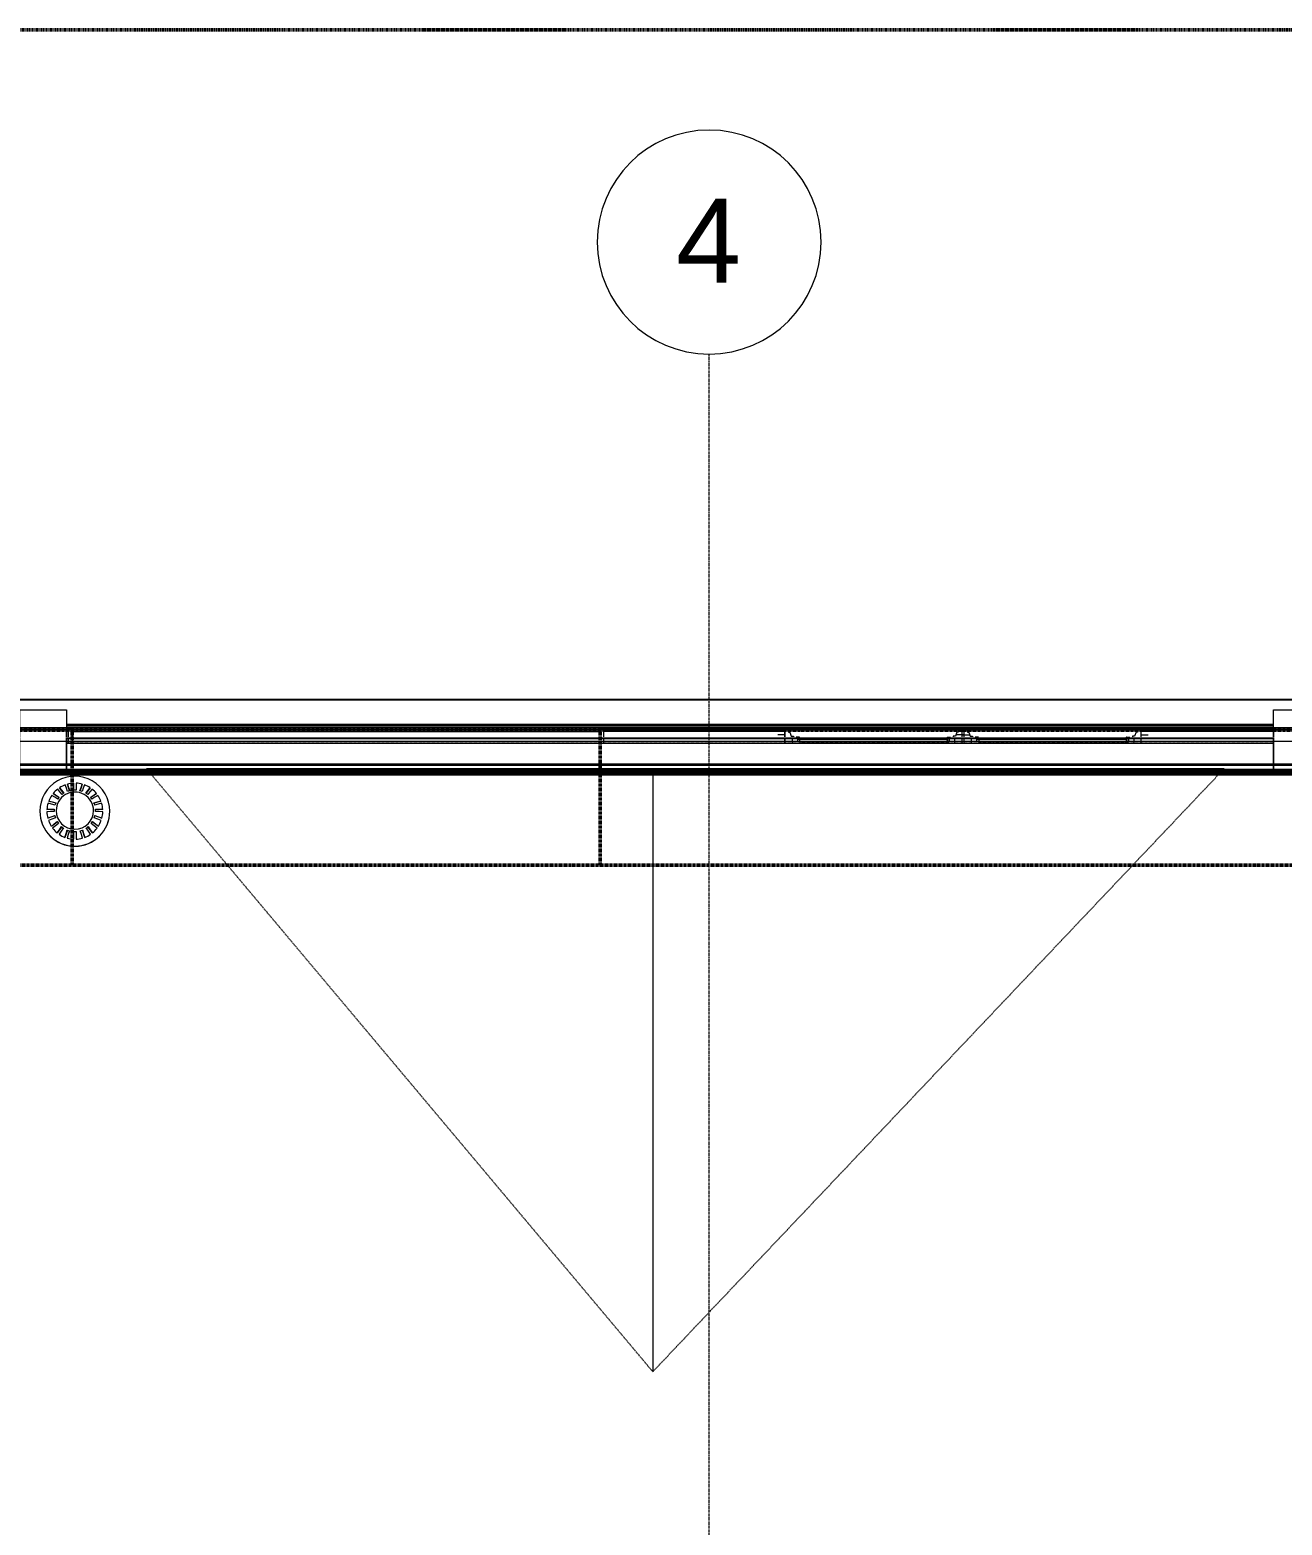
# Model space of a CAD drawing. Header units: inches. Extents: x -4235 to -464, y 9767 to 12269.
# Drawn here: x -2646 to -2377.5, y 11948.2 to 12268.7 of the extents above; entities that cross this region are included whole.
import ezdxf

# ---------------------------------------------------------------- set-up
doc = ezdxf.new("R2010")
doc.units = ezdxf.units.IN
doc.header["$MEASUREMENT"] = 0
for name, pattern in [('Dash 1_16_', [0.125, 0.0625, -0.0625]), ('Double Dash 3_8_', [1, 0.375, -0.125, 0.125, -0.125, 0.125, -0.125]), ('Grid Line 1_2_', [0.875, 0.5, -0.125, 0.125, -0.125])]:
    doc.linetypes.add(name, pattern=pattern)
for name, color, linetype, lineweight in [('A-GENM', 5, 'Continuous', 9), ('A-GLAZ-1', 151, 'Continuous', 9), ('A-GLAZ-2', 151, 'Continuous', 20), ('A-ROOF', 132, 'Continuous', 13), ('A-ROOF-1', 10, 'Dash 1_16_', 9), ('A-ROOF-2', 7, 'Dash 1_16_', 9), ('A-WALL-1', 113, 'Continuous', 9), ('C-PROP-LINE', 91, 'Double Dash 3_8_', 50), ('C-PROP-LINE-1', 91, 'Dash 1_16_', 50), ('M-EQPM', 50, 'Continuous', 9), ('S-GRID-1', 1, 'Grid Line 1_2_', 9), ('S-GRID-IDEN', 1, 'Continuous', 9)]:
    doc.layers.add(name, color=color, linetype=linetype, lineweight=lineweight)
doc.styles.add('Arial', font='arial.ttf', dxfattribs={"height": 18})

# ---------------------------------------------------------------- blocks, each defined once
blk = doc.blocks.new('Basic Wall _ EXT - FIBER CEMENT - LARGE - ___-2505162-BACKGROUND - ROOF PLAN')
at = {"layer": 'A-WALL-1'}
for p, q in [((-2636.92, 12118.91), (-2638.11, 12118.91)), ((-2636.92, 12118.91), (-2638.11, 12118.91)), ((-2638.11, 12118.88), (-2636.92, 12118.88)), ((-2636.92, 12118.88), (-2638.11, 12118.88)), ((-2636.92, 12118.88), (-2636.92, 12118.91)), ((-2636.92, 12118.91), (-2636.92, 12118.71)), ((-2636.92, 12118.71), (-2636.92, 12118.88)), ((-2636.92, 12117.15), (-2636.92, 12118.26)), ((-2523.72, 12118.71), (-2523.72, 12118.91)), ((-2523.72, 12118.91), (-2523.72, 12118.88)), ((-2484.14, 12118.91), (-2523.72, 12118.91)), ((-2484.14, 12118.91), (-2523.72, 12118.91)), ((-2523.72, 12118.88), (-2523.72, 12118.71)), ((-2523.72, 12118.88), (-2484.14, 12118.88)), ((-2484.14, 12118.88), (-2523.72, 12118.88)), ((-2523.72, 12118.45), (-2523.72, 12118.5)), ((-2523.72, 12118.5), (-2523.72, 12118.45)), ((-2523.72, 12118.39), (-2523.72, 12118.43)), ((-2523.72, 12118.43), (-2523.72, 12118.39)), ((-2445.74, 12118.91), (-2446.11, 12118.91)), ((-2445.74, 12118.91), (-2446.11, 12118.91)), ((-2446.11, 12118.88), (-2445.74, 12118.88)), ((-2445.74, 12118.88), (-2446.11, 12118.88)), ((-2379.31, 12118.91), (-2407.71, 12118.91)), ((-2379.31, 12118.91), (-2407.71, 12118.91)), ((-2407.71, 12118.88), (-2379.31, 12118.88)), ((-2379.31, 12118.88), (-2407.71, 12118.88)), ((-2636.92, 12116.87), (-2638.11, 12116.87)), ((-2636.92, 12116.87), (-2638.11, 12116.87)), ((-2638.11, 12116.84), (-2636.92, 12116.84)), ((-2636.92, 12116.84), (-2638.11, 12116.84)), ((-2636.92, 12116.87), (-2636.92, 12116.99)), ((-2484.14, 12116.87), (-2523.72, 12116.87)), ((-2484.14, 12116.87), (-2523.72, 12116.87)), ((-2523.72, 12116.84), (-2484.14, 12116.84)), ((-2484.14, 12116.84), (-2523.72, 12116.84)), ((-2445.74, 12116.87), (-2446.11, 12116.87)), ((-2445.74, 12116.87), (-2446.11, 12116.87)), ((-2446.11, 12116.84), (-2445.74, 12116.84)), ((-2445.74, 12116.84), (-2446.11, 12116.84)), ((-2379.31, 12116.87), (-2407.71, 12116.87)), ((-2379.31, 12116.87), (-2407.71, 12116.87)), ((-2407.71, 12116.84), (-2379.31, 12116.84)), ((-2379.31, 12116.84), (-2407.71, 12116.84))]:
    blk.add_line(p, q, dxfattribs=at)
blk = doc.blocks.new('Basic Wall _ EXT - FIBER CEMENT - LARGE - ___-2162455-BACKGROUND - ROOF PLAN')
at = {"layer": 'A-WALL-1'}
for p, q in [((-2379.31, 12119.8), (-2638.11, 12119.8)), ((-2379.31, 12119.5), (-2638.11, 12119.5)), ((-2379.31, 12119.5), (-2638.11, 12119.5)), ((-2379.31, 12119.48), (-2638.11, 12119.48)), ((-2379.31, 12119.46), (-2638.11, 12119.46)), ((-2379.31, 12119.46), (-2638.11, 12119.46)), ((-2379.31, 12119.46), (-2638.11, 12119.46)), ((-2379.31, 12116.87), (-2638.11, 12116.87)), ((-2379.31, 12116.87), (-2638.11, 12116.87)), ((-2638.11, 12116.84), (-2379.31, 12116.84)), ((-2379.31, 12116.84), (-2638.11, 12116.84))]:
    blk.add_line(p, q, dxfattribs=at)
blk = doc.blocks.new('Basic Wall _ EXT - FIBER CEMENT - SMALL - ___-2145929-BACKGROUND - ROOF PLAN')
at = {"layer": 'A-WALL-1'}
for p, q in [((-2061.36, 12125.15), (-3867.29, 12125.15)), ((-2061.36, 12125.15), (-3867.29, 12125.15)), ((-3867.21, 12125.07), (-2061.44, 12125.07)), ((-2061.44, 12125.07), (-3867.21, 12125.07)), ((-2067.39, 12119.12), (-3861.25, 12119.12)), ((-2067.46, 12119.05), (-3861.19, 12119.05)), ((-2067.84, 12118.67), (-3860.81, 12118.67)), ((-2067.92, 12118.59), (-3860.73, 12118.59)), ((-2067.92, 12118.59), (-3860.73, 12118.59)), ((-2070.35, 12116.17), (-3858.3, 12116.17)), ((-2070.35, 12116.17), (-3858.3, 12116.17)), ((-2075.17, 12111.34), (-3853.48, 12111.34)), ((-2075.17, 12111.34), (-3853.48, 12111.34)), ((-2075.25, 12111.26), (-3853.4, 12111.26)), ((-2075.25, 12111.26), (-3853.4, 12111.26)), ((-3853.2, 12111.06), (-2075.45, 12111.06)), ((-2075.45, 12111.06), (-3853.2, 12111.06)), ((-3852.33, 12110.19), (-2076.32, 12110.19)), ((-2076.32, 12110.19), (-3852.33, 12110.19)), ((-2076.67, 12109.84), (-3851.97, 12109.84)), ((-2076.72, 12109.79), (-3851.93, 12109.79)), ((-2076.73, 12109.78), (-3851.92, 12109.78)), ((-2076.79, 12109.72), (-3851.85, 12109.72)), ((-2076.8, 12109.72), (-3851.85, 12109.72)), ((-2076.8, 12109.71), (-3851.85, 12109.71)), ((-2076.83, 12109.68), (-3851.82, 12109.68)), ((-2076.86, 12109.65), (-3851.78, 12109.65)), ((-3851.77, 12109.64), (-2076.87, 12109.64)), ((-3851.63, 12109.49), (-2077.02, 12109.49)), ((-2077.23, 12109.28), (-3851.42, 12109.28)), ((-2077.3, 12109.22), (-3851.35, 12109.22)), ((-2077.42, 12109.09), (-3851.22, 12109.09)), ((-2077.53, 12108.98), (-3851.11, 12108.98))]:
    blk.add_line(p, q, dxfattribs=at)
blk = doc.blocks.new('Window-Double_Hung-Andersen-400_Series-Tilt_Wash - DOUBLE HUNG - COTTAGE - 3RD FLOOR-2888224-BACKGROUND - ROOF PLAN')
at = {"layer": 'A-GLAZ-1'}
for p, q in [((-16.29, 2.5), (-15.7, 2.5)), ((-16.29, 2.12), (-15.7, 2.12)), ((-15.82, 2.5), (-15.82, 2.12)), ((-15.7, 2.63), (15.7, 2.63)), ((-15.7, 2.5), (15.7, 2.5)), ((-15.7, 2.12), (15.7, 2.12)), ((-15.7, 2), (15.7, 2)), ((16.29, 2.5), (15.7, 2.5)), ((16.29, 2.12), (15.7, 2.12)), ((15.82, 2.5), (15.82, 2.12))]:
    blk.add_line(p, q, dxfattribs=at)
at = {"layer": 'A-GLAZ-2'}
for p, q in [((-19.01, 3.44), (-20.51, 3.44)), ((19.01, 4.81), (-19.01, 4.81)), ((-19.01, 4.81), (-19.01, 4.56)), ((-19.01, 4.4), (-19.01, 4.36)), ((-19.01, 4.28), (-19.01, 4.23)), ((-19.01, 4.21), (-19.01, 4.16)), ((-19.01, 4.11), (-19.01, 3)), ((-18.2, 4.81), (-18.2, 4.56)), ((-18.2, 4.4), (-18.2, 4.36)), ((-18.2, 4.28), (-18.2, 4.23)), ((-18.2, 4.21), (-18.2, 4.16)), ((-18.2, 4.11), (-18.2, 4)), ((-18.2, 4), (-17.92, 4)), ((-17.92, 4), (-17.61, 3.19)), ((17.92, 4), (17.61, 3.19)), ((18.2, 4), (17.92, 4)), ((18.2, 4.81), (18.2, 4.56)), ((18.2, 4.4), (18.2, 4.36)), ((18.2, 4.28), (18.2, 4.23)), ((18.2, 4.21), (18.2, 4.16)), ((18.2, 4.11), (18.2, 4)), ((19.01, 4.56), (19.01, 4.81)), ((19.01, 4.36), (19.01, 4.4)), ((19.01, 4.23), (19.01, 4.28)), ((19.01, 4.16), (19.01, 4.21)), ((19.01, 3), (19.01, 4.11)), ((19.01, 3.44), (20.51, 3.44)), ((-19.01, 2.9), (-19.01, 2.85)), ((-19.01, 2.84), (-19.01, 2.72)), ((-19.01, 2.69), (-19.01, 2.01)), ((-19.01, 2.01), (-19.01, 1.69)), ((-17.61, 3.19), (-17.14, 3.19)), ((-17.42, 2.75), (-16.57, 2.75)), ((-17.42, 2.69), (-17.42, 2.01)), ((-17.42, 2.01), (-17.42, 1.69)), ((-17.14, 3.19), (-17.14, 3)), ((-17.14, 2.9), (-17.14, 2.85)), ((-17.14, 2.84), (-17.14, 2.75)), ((-15.86, 2.97), (-16.57, 2.97)), ((-16.57, 2.85), (-16.57, 2.9)), ((-16.57, 2.72), (-16.57, 2.84)), ((-16.57, 2.63), (-16.57, 2.69)), ((-15.7, 2.63), (-16.57, 2.63)), ((-16.29, 2.63), (-16.29, 2.01)), ((-15.7, 2), (-16.29, 2)), ((-15.82, 2.9), (-15.8, 2.85)), ((-15.8, 2.84), (-15.74, 2.72)), ((-15.78, 1.69), (-15.7, 2)), ((-15.73, 2.69), (-15.7, 2.63)), ((15.73, 2.69), (15.7, 2.63)), ((15.7, 2.63), (16.57, 2.63)), ((15.7, 2), (16.29, 2)), ((15.78, 1.69), (15.7, 2)), ((15.8, 2.84), (15.74, 2.72)), ((15.82, 2.9), (15.8, 2.85)), ((15.85, 2.95), (15.83, 2.91)), ((15.86, 2.97), (16.57, 2.97)), ((16.29, 2.63), (16.29, 2.01)), ((16.57, 2.91), (16.57, 2.95)), ((16.57, 2.85), (16.57, 2.9)), ((16.57, 2.72), (16.57, 2.84)), ((17.42, 2.75), (16.57, 2.75)), ((16.57, 2.63), (16.57, 2.69)), ((17.14, 3.19), (17.14, 3)), ((17.61, 3.19), (17.14, 3.19)), ((17.14, 2.95), (17.14, 2.91)), ((17.14, 2.9), (17.14, 2.85)), ((17.14, 2.84), (17.14, 2.75)), ((17.42, 2.69), (17.42, 2.01)), ((17.42, 2.01), (17.42, 1.69)), ((19.01, 2.91), (19.01, 2.95)), ((19.01, 2.85), (19.01, 2.9)), ((19.01, 2.72), (19.01, 2.84)), ((19.01, 2.01), (19.01, 2.69)), ((19.01, 1.69), (19.01, 2.01))]:
    blk.add_line(p, q, dxfattribs=at)
blk = doc.blocks.new('Window-Double_Hung-Andersen-400_Series-Tilt_Wash - DOUBLE HUNG - COTTAGE - 3RD FLOOR-V73-BACKGROUND - ROOF PLAN')
at = {"layer": 'A-GLAZ-1'}
for p, q in [((-16.29, 2.5), (-15.7, 2.5)), ((-16.29, 2.12), (-15.7, 2.12)), ((-15.82, 2.5), (-15.82, 2.12)), ((-15.7, 2.63), (15.7, 2.63)), ((-15.7, 2.5), (15.7, 2.5)), ((-15.7, 2.12), (15.7, 2.12)), ((-15.7, 2), (15.7, 2)), ((16.29, 2.5), (15.7, 2.5)), ((16.29, 2.12), (15.7, 2.12)), ((15.82, 2.5), (15.82, 2.12))]:
    blk.add_line(p, q, dxfattribs=at)
at = {"layer": 'A-GLAZ-2'}
for p, q in [((-19.01, 3.44), (-20.51, 3.44)), ((19.01, 4.81), (-19.01, 4.81)), ((-19.01, 4.81), (-19.01, 4.56)), ((-19.01, 4.4), (-19.01, 4.36)), ((-19.01, 4.28), (-19.01, 4.23)), ((-19.01, 4.21), (-19.01, 4.16)), ((-19.01, 4.11), (-19.01, 3)), ((-18.2, 4.81), (-18.2, 4.56)), ((-18.2, 4.4), (-18.2, 4.36)), ((-18.2, 4.28), (-18.2, 4.23)), ((-18.2, 4.21), (-18.2, 4.16)), ((-18.2, 4.11), (-18.2, 4)), ((-18.2, 4), (-17.92, 4)), ((-17.92, 4), (-17.61, 3.19)), ((17.92, 4), (17.61, 3.19)), ((18.2, 4), (17.92, 4)), ((18.2, 4.81), (18.2, 4.56)), ((18.2, 4.4), (18.2, 4.36)), ((18.2, 4.28), (18.2, 4.23)), ((18.2, 4.21), (18.2, 4.16)), ((18.2, 4.11), (18.2, 4)), ((19.01, 4.56), (19.01, 4.81)), ((19.01, 4.36), (19.01, 4.4)), ((19.01, 4.23), (19.01, 4.28)), ((19.01, 4.16), (19.01, 4.21)), ((19.01, 3), (19.01, 4.11)), ((19.01, 3.44), (20.51, 3.44)), ((-19.01, 2.9), (-19.01, 2.85)), ((-19.01, 2.84), (-19.01, 2.72)), ((-19.01, 2.69), (-19.01, 2.01)), ((-19.01, 2.01), (-19.01, 1.69)), ((-17.61, 3.19), (-17.14, 3.19)), ((-17.42, 2.75), (-16.57, 2.75)), ((-17.42, 2.69), (-17.42, 2.01)), ((-17.42, 2.01), (-17.42, 1.69)), ((-17.14, 3.19), (-17.14, 3)), ((-17.14, 2.9), (-17.14, 2.85)), ((-17.14, 2.84), (-17.14, 2.75)), ((-15.86, 2.97), (-16.57, 2.97)), ((-16.57, 2.85), (-16.57, 2.9)), ((-16.57, 2.72), (-16.57, 2.84)), ((-16.57, 2.63), (-16.57, 2.69)), ((-15.7, 2.63), (-16.57, 2.63)), ((-16.29, 2.63), (-16.29, 2.01)), ((-15.7, 2), (-16.29, 2)), ((-15.82, 2.9), (-15.8, 2.85)), ((-15.8, 2.84), (-15.74, 2.72)), ((-15.78, 1.69), (-15.7, 2)), ((-15.73, 2.69), (-15.7, 2.63)), ((15.73, 2.69), (15.7, 2.63)), ((15.7, 2.63), (16.57, 2.63)), ((15.7, 2), (16.29, 2)), ((15.78, 1.69), (15.7, 2)), ((15.8, 2.84), (15.74, 2.72)), ((15.82, 2.9), (15.8, 2.85)), ((15.86, 2.97), (16.57, 2.97)), ((16.29, 2.63), (16.29, 2.01)), ((16.57, 2.85), (16.57, 2.9)), ((16.57, 2.72), (16.57, 2.84)), ((17.42, 2.75), (16.57, 2.75)), ((16.57, 2.63), (16.57, 2.69)), ((17.14, 3.19), (17.14, 3)), ((17.61, 3.19), (17.14, 3.19)), ((17.14, 2.9), (17.14, 2.85)), ((17.14, 2.84), (17.14, 2.75)), ((17.42, 2.69), (17.42, 2.01)), ((17.42, 2.01), (17.42, 1.69)), ((19.01, 2.85), (19.01, 2.9)), ((19.01, 2.72), (19.01, 2.84)), ((19.01, 2.01), (19.01, 2.69)), ((19.01, 1.69), (19.01, 2.01))]:
    blk.add_line(p, q, dxfattribs=at)
blk = doc.blocks.new('Family1 - SCUPPER - east_west-2920095-BACKGROUND - ROOF PLAN')
at = {"layer": 'A-GENM'}
for p, q in [((-5, 4.44), (5, 4.44)), ((-5, 3.96), (-5, 4.31)), ((-5, 3.09), (-5, 3.96)), ((5, 4.26), (5, 3.96)), ((5, 3.96), (5, 3.09)), ((-5, 2.89), (-5, 3.09)), ((-5, 2.81), (-5, 2.89)), ((-5, -2.01), (-5, 2.81)), ((5, 3.09), (5, 2.89)), ((5, 2.89), (5, 2.81)), ((5, 2.81), (5, -2.01)), ((-5, -2.84), (-5, -2.01)), ((-5, -4.11), (-5, -3)), ((5, -2.01), (5, -2.84)), ((5, -3), (5, -4.11)), ((-5, -4.97), (-5, -4.56)), ((-5, -8.81), (-5, -4.97)), ((5, -4.56), (5, -4.97)), ((5, -4.97), (5, -8.81)), ((5, -8.81), (-5, -8.81))]:
    blk.add_line(p, q, dxfattribs=at)
blk = doc.blocks.new('Family1 - SCUPPER - east_west-V145-BACKGROUND - ROOF PLAN')
at = {"layer": 'A-GENM'}
for p, q in [((-5, 4.44), (5, 4.44)), ((-5, 3.96), (-5, 4.32)), ((-5, 3.09), (-5, 3.96)), ((5, 4.32), (5, 3.96)), ((5, 3.96), (5, 3.09)), ((-5, 2.89), (-5, 3.09)), ((-5, 2.81), (-5, 2.89)), ((-5, -2.01), (-5, 2.81)), ((5, 3.09), (5, 2.89)), ((5, 2.89), (5, 2.81)), ((5, 2.81), (5, -2.01)), ((-5, -2.84), (-5, -2.01)), ((-5, -2.9), (-5, -2.85)), ((-5, -2.95), (-5, -2.91)), ((-5, -4.11), (-5, -3)), ((5, -2.01), (5, -2.84)), ((5, -2.85), (5, -2.9)), ((5, -2.91), (5, -2.95)), ((5, -3), (5, -4.11)), ((-5, -4.21), (-5, -4.16)), ((-5, -4.28), (-5, -4.23)), ((-5, -4.34), (-5, -4.29)), ((-5, -4.4), (-5, -4.35)), ((-5, -4.97), (-5, -4.56)), ((-5, -8.81), (-5, -4.97)), ((5, -4.16), (5, -4.21)), ((5, -4.23), (5, -4.28)), ((5, -4.29), (5, -4.34)), ((5, -4.35), (5, -4.4)), ((5, -4.56), (5, -4.97)), ((5, -4.97), (5, -8.81)), ((5, -8.81), (-5, -8.81))]:
    blk.add_line(p, q, dxfattribs=at)
blk = doc.blocks.new('22142613 - Roof Drains - Type A - 15_ Strainer - 8_ Drain-2082947-BACKGROUND - ROOF PLAN')
at = {"layer": 'M-EQPM'}
for p, q in [((-2371.56, 12104.13), (-2372.8, 12105.02)), ((-2370.53, 12105.04), (-2371.42, 12106.26)), ((-2369.27, 12105.59), (-2369.73, 12107.01)), ((-2366.57, 12107.01), (-2367.03, 12105.59)), ((-2364.88, 12106.26), (-2365.77, 12105.04)), ((-2363.5, 12105.02), (-2364.73, 12104.13)), ((-2372.57, 12101.59), (-2374.14, 12101.59)), ((-2372.26, 12102.94), (-2373.74, 12103.41)), ((-2362.56, 12103.41), (-2364.03, 12102.94)), ((-2362.16, 12101.59), (-2363.73, 12101.59)), ((-2375.65, 12101.23), (-2375.65, 12101.21)), ((-2372.43, 12100.21), (-2373.95, 12099.71)), ((-2371.88, 12098.94), (-2373.19, 12097.98)), ((-2372.15, 12101.21), (-2372.15, 12100.99)), ((-2363.1, 12097.98), (-2364.42, 12098.94)), ((-2364.15, 12100.99), (-2364.15, 12101.21)), ((-2362.34, 12099.71), (-2363.86, 12100.21)), ((-2360.65, 12101.21), (-2360.65, 12101.23)), ((-2370.96, 12097.9), (-2371.92, 12096.57)), ((-2369.76, 12097.19), (-2370.27, 12095.62)), ((-2366.03, 12095.62), (-2366.54, 12097.19)), ((-2364.37, 12096.57), (-2365.34, 12097.9))]:
    blk.add_line(p, q, dxfattribs=at)
at = {"layer": 'M-EQPM', "flags": 128}
for points in [[(-2372.8, 12105.02), (-2372.16, 12104.6), (-2371.52, 12104.18)], [(-2370.9, 12104.78), (-2371.36, 12105.37), (-2371.82, 12105.97)], [(-2371.42, 12106.26), (-2370.95, 12105.66), (-2370.49, 12105.07)], [(-2369.72, 12105.45), (-2369.96, 12106.16), (-2370.21, 12106.86)], [(-2369.73, 12107.01), (-2369.49, 12106.31), (-2369.24, 12105.6)], [(-2368.4, 12105.73), (-2368.4, 12106.48), (-2368.4, 12107.22)], [(-2367.9, 12107.22), (-2367.9, 12106.48), (-2367.9, 12105.73)], [(-2367.05, 12105.6), (-2366.81, 12106.31), (-2366.57, 12107.01)], [(-2366.09, 12106.86), (-2366.33, 12106.16), (-2366.58, 12105.45)], [(-2365.81, 12105.07), (-2365.34, 12105.66), (-2364.88, 12106.26)], [(-2364.47, 12105.97), (-2364.94, 12105.37), (-2365.4, 12104.78)], [(-2364.78, 12104.18), (-2364.14, 12104.6), (-2363.5, 12105.02)], [(-2374.14, 12101.59), (-2373.35, 12101.63), (-2372.56, 12101.67)], [(-2372.4, 12102.54), (-2373.15, 12102.74), (-2373.9, 12102.94)], [(-2373.74, 12103.41), (-2372.99, 12103.21), (-2372.24, 12103.01)], [(-2371.82, 12103.78), (-2372.46, 12104.2), (-2373.1, 12104.62)], [(-2363.2, 12104.62), (-2363.84, 12104.2), (-2364.48, 12103.78)], [(-2364.06, 12103.01), (-2363.31, 12103.21), (-2362.56, 12103.41)], [(-2362.4, 12102.94), (-2363.15, 12102.74), (-2363.9, 12102.54)], [(-2363.74, 12101.67), (-2362.95, 12101.63), (-2362.16, 12101.59)], [(-2372.57, 12101.17), (-2373.36, 12101.13), (-2374.15, 12101.09)], [(-2373.95, 12099.71), (-2373.2, 12100), (-2372.45, 12100.29)], [(-2372.31, 12099.81), (-2373.06, 12099.52), (-2373.81, 12099.24)], [(-2373.19, 12097.98), (-2372.56, 12098.49), (-2371.92, 12098.99)], [(-2371.63, 12098.58), (-2372.27, 12098.08), (-2372.91, 12097.57)], [(-2363.39, 12097.57), (-2364.03, 12098.08), (-2364.67, 12098.58)], [(-2364.38, 12098.99), (-2363.74, 12098.49), (-2363.1, 12097.98)], [(-2362.49, 12099.24), (-2363.24, 12099.52), (-2363.99, 12099.81)], [(-2363.84, 12100.29), (-2363.09, 12100), (-2362.34, 12099.71)], [(-2362.15, 12101.09), (-2362.94, 12101.13), (-2363.73, 12101.17)], [(-2371.92, 12096.57), (-2371.46, 12097.25), (-2371, 12097.93)], [(-2370.6, 12097.63), (-2371.06, 12096.95), (-2371.52, 12096.27)], [(-2370.27, 12095.62), (-2370.03, 12096.41), (-2369.78, 12097.2)], [(-2369.31, 12097.04), (-2369.55, 12096.25), (-2369.8, 12095.46)], [(-2368.4, 12095.23), (-2368.4, 12096.06), (-2368.4, 12096.89)], [(-2367.9, 12096.89), (-2367.9, 12096.06), (-2367.9, 12095.23)], [(-2366.5, 12095.46), (-2366.74, 12096.25), (-2366.99, 12097.04)], [(-2366.51, 12097.2), (-2366.27, 12096.41), (-2366.03, 12095.62)], [(-2364.77, 12096.27), (-2365.24, 12096.95), (-2365.7, 12097.63)], [(-2365.3, 12097.93), (-2364.84, 12097.25), (-2364.37, 12096.57)]]:
    blk.add_lwpolyline(points, dxfattribs=at)
at = {"layer": 'M-EQPM'}
for centre, major_axis, start_param, end_param in [((-2368.15, 12101.23), (7.5, 0), 0, 3.141593), ((-2368.15, 12101.23), (6, 0), 2.230094, 2.456861), ((-2368.15, 12101.34), (4, 0), 0, 3.141593), ((-2368.15, 12101.23), (6, 0), 1.921009, 2.146732), ((-2368.15, 12101.31), (4.43, 0), 2.128072, 2.241119), ((-2368.15, 12101.23), (6, 0), 1.612475, 1.83765), ((-2368.15, 12101.31), (4.43, 0), 1.820803, 1.933842), ((-2368.15, 12101.31), (4.43, 0), 1.514279, 1.627314), ((-2368.15, 12101.23), (6, 0), 1.303943, 1.529118), ((-2368.15, 12101.31), (4.43, 0), 1.207751, 1.32079), ((-2368.15, 12101.23), (6, 0), 0.994861, 1.220584), ((-2368.15, 12101.31), (4.43, 0), 0.900473, 1.013521), ((-2368.15, 12101.23), (6, 0), 0.684732, 0.911499), ((-2368.15, 12101.23), (6, 0), 2.851802, 3.081699), ((-2368.15, 12101.23), (6, 0), 2.540227, 2.768432), ((-2368.15, 12101.31), (4.43, 0), 3.060354, 3.141593), ((-2368.15, 12101.31), (4.43, 0), 2.747406, 2.860472), ((-2368.15, 12101.31), (4.43, 0), 2.43676, 2.549818), ((-2368.15, 12101.31), (4.43, 0), 0.591774, 0.704832), ((-2368.15, 12101.31), (4.43, 0), 0.28112, 0.394187), ((-2368.15, 12101.31), (4.43, 0), 0, 0.081239), ((-2368.15, 12101.23), (6, 0), 0.373161, 0.601365), ((-2368.15, 12101.23), (6, 0), 0.059893, 0.289791), ((-2368.15, 12101.23), (7.5, 0), 3.141593, 6.283185), ((-2368.15, 12101.21), (7.5, 0), 3.141593, 6.283185), ((-2368.15, 12101.23), (6, 0), 3.16507, 3.39675), ((-2368.15, 12101.23), (6, 0), 3.48012, 3.713498), ((-2368.15, 12101.31), (4.43, 0), 3.141593, 3.173424), ((-2368.15, 12101.31), (4.43, 0), 3.375724, 3.488791), ((-2368.15, 12101.34), (4, 0), 3.141593, 6.283185), ((-2368.15, 12101.31), (4.43, 0), 3.693397, 3.806455), ((-2368.15, 12101.31), (4.43, 0), 5.618323, 5.731381), ((-2368.15, 12101.31), (4.43, 0), 5.935987, 6.049054), ((-2368.15, 12101.31), (4.43, 0), 6.251354, 6.283185), ((-2368.15, 12101.23), (6, 0), 5.71128, 5.944658), ((-2368.15, 12101.23), (6, 0), 6.028028, 6.259707), ((-2368.15, 12101.23), (6, 0), 3.796864, 4.031687), ((-2368.15, 12101.23), (6, 0), 4.11505, 4.350924), ((-2368.15, 12101.31), (4.43, 0), 4.013027, 4.126075), ((-2368.15, 12101.23), (6, 0), 4.434283, 4.67071), ((-2368.15, 12101.31), (4.43, 0), 4.334077, 4.447116), ((-2368.15, 12101.31), (4.43, 0), 4.655871, 4.768907), ((-2368.15, 12101.23), (6, 0), 4.754068, 4.990495), ((-2368.15, 12101.31), (4.43, 0), 4.977662, 5.090701), ((-2368.15, 12101.23), (6, 0), 5.073854, 5.309728), ((-2368.15, 12101.31), (4.43, 0), 5.298703, 5.411751), ((-2368.15, 12101.23), (6, 0), 5.393091, 5.627914)]:
    blk.add_ellipse(centre, major_axis=major_axis, ratio=0.999788, start_param=start_param, end_param=end_param, dxfattribs=at)
blk = doc.blocks.new('Family - ___-1878357-BACKGROUND - ROOF PLAN')
at = {"layer": 'C-PROP-LINE'}
blk.add_line((-3989.61, 12268.69), (-629.56, 12268.69), dxfattribs=at)
blk = doc.blocks.new('Family - ___-2835860-BACKGROUND - ROOF PLAN')
at = {"layer": 'C-PROP-LINE-1'}
for p, q in [((-2636.92, 12118.59), (-3860.72, 12118.59)), ((-2636.92, 12118.59), (-2636.92, 12089.69)), ((-2523.72, 12089.69), (-2523.72, 12118.59)), ((-2067.92, 12118.59), (-2523.72, 12118.59)), ((-2636.92, 12089.69), (-2523.72, 12089.69))]:
    blk.add_line(p, q, dxfattribs=at)
blk = doc.blocks.new('Family - ___-2835903-BACKGROUND - ROOF PLAN')
at = {"layer": 'C-PROP-LINE-1'}
blk.add_line((-2096.82, 12089.69), (-3831.82, 12089.69), dxfattribs=at)
blk = doc.blocks.new('Family - ___-2835932-BACKGROUND - ROOF PLAN')
at = {"layer": 'C-PROP-LINE-1'}
blk.add_line((-2067.92, 12118.59), (-3860.72, 12118.59), dxfattribs=at)
blk = doc.blocks.new('Grid - Grid Head - Circle-50561-BACKGROUND - ROOF PLAN')
at = {"layer": 'S-GRID-IDEN'}
for start, end in [(360, 180), (180, 360)]:
    blk.add_arc((0, 0), 0.25, start, end, dxfattribs=at)

msp = doc.modelspace()

# ---------------------------------------------------------------- linework, layer by layer
at = {"layer": 'A-ROOF'}
for p, q in [((-2512.41, 12109.45), (-2512.41, 12109.38)), ((-2512.41, 12109.21), (-2512.41, 11981.08))]:
    msp.add_line(p, q, dxfattribs=at)
at = {"layer": 'A-ROOF-1'}
for p, q in [((-2379.31, 12115.84), (-2638.11, 12115.84)), ((-2620.56, 12109.84), (-2620.97, 12110.34)), ((-2620.17, 12109.38), (-2620.23, 12109.45)), ((-2390.75, 12109.45), (-2390.82, 12109.38)), ((-2389.91, 12110.34), (-2390.38, 12109.84))]:
    msp.add_line(p, q, dxfattribs=at)
at = {"layer": 'A-ROOF-2'}
for p, q in [((-2512.41, 11981.08), (-2620.03, 12109.21)), ((-2390.97, 12109.21), (-2512.41, 11981.08))]:
    msp.add_line(p, q, dxfattribs=at)
at = {"layer": 'A-WALL-1'}
for p, q in [((-2067.92, 12118.59), (-3860.73, 12118.59)), ((-2637.67, 12118.34), (-2638.11, 12118.34)), ((-2638.11, 12117.15), (-2638.11, 12118.26)), ((-2637.67, 12117.15), (-2637.67, 12118.26)), ((-2636.92, 12118.34), (-2523.72, 12118.34)), ((-2636.92, 12118.26), (-2636.92, 12117.15)), ((-2523.72, 12118.5), (-2523.72, 12118.45)), ((-2523.72, 12118.43), (-2523.72, 12118.39)), ((-2484.14, 12118.34), (-2522.97, 12118.34)), ((-2522.97, 12118.26), (-2522.97, 12117.15)), ((-2484.14, 12118.55), (-2484.14, 12118.51)), ((-2484.14, 12118.43), (-2484.14, 12118.39)), ((-2484.14, 12118.36), (-2484.14, 12118.31)), ((-2484.14, 12118.26), (-2484.14, 12117.15)), ((-2446.11, 12118.51), (-2446.11, 12118.55)), ((-2446.11, 12118.38), (-2446.11, 12118.43)), ((-2446.11, 12118.31), (-2446.11, 12118.36)), ((-2445.74, 12118.34), (-2446.11, 12118.34)), ((-2446.11, 12117.15), (-2446.11, 12118.26)), ((-2445.74, 12118.55), (-2445.74, 12118.51)), ((-2445.74, 12118.43), (-2445.74, 12118.38)), ((-2445.74, 12118.36), (-2445.74, 12118.31)), ((-2445.74, 12118.26), (-2445.74, 12117.15)), ((-2407.71, 12118.51), (-2407.71, 12118.55)), ((-2407.71, 12118.38), (-2407.71, 12118.43)), ((-2407.71, 12118.31), (-2407.71, 12118.36)), ((-2379.31, 12118.34), (-2407.71, 12118.34)), ((-2407.71, 12117.15), (-2407.71, 12118.26)), ((-2379.31, 12118.55), (-2379.31, 12118.51)), ((-2379.31, 12118.5), (-2379.31, 12118.45)), ((-2379.31, 12118.43), (-2379.31, 12118.38)), ((-2379.31, 12118.36), (-2379.31, 12118.31)), ((-2379.31, 12118.26), (-2379.31, 12117.15)), ((-2638.11, 12109.85), (-2638.11, 12116.99)), ((-2638.11, 12115.84), (-2379.31, 12115.84)), ((-2637.67, 12116.87), (-2637.67, 12116.99)), ((-2637.67, 12116.17), (-2637.67, 12116.84)), ((-2637.67, 12115.84), (-2637.67, 12116.15)), ((-2636.92, 12116.99), (-2636.92, 12116.87)), ((-2636.92, 12116.84), (-2636.92, 12116.17)), ((-2522.97, 12116.99), (-2522.97, 12116.87)), ((-2522.97, 12116.84), (-2522.97, 12115.84)), ((-2484.14, 12117.05), (-2484.14, 12117.01)), ((-2484.14, 12116.99), (-2484.14, 12116.87)), ((-2484.14, 12116.84), (-2484.14, 12115.84)), ((-2446.11, 12117), (-2446.11, 12117.05)), ((-2446.11, 12116.87), (-2446.11, 12116.99)), ((-2446.11, 12115.84), (-2446.11, 12116.84)), ((-2445.74, 12117.05), (-2445.74, 12117)), ((-2445.74, 12116.99), (-2445.74, 12116.87)), ((-2445.74, 12116.84), (-2445.74, 12115.84)), ((-2407.71, 12117.06), (-2407.71, 12117.11)), ((-2407.71, 12117), (-2407.71, 12117.05)), ((-2407.71, 12116.87), (-2407.71, 12116.99)), ((-2407.71, 12115.84), (-2407.71, 12116.84)), ((-2379.31, 12117.11), (-2379.31, 12117.06)), ((-2379.31, 12117.05), (-2379.31, 12117)), ((-2379.31, 12116.99), (-2379.31, 12109.84)), ((-2076.8, 12109.71), (-3851.85, 12109.71)), ((-2620.97, 12110.34), (-2620.56, 12109.84)), ((-2389.91, 12110.34), (-2620.97, 12110.34)), ((-2512.41, 12109.84), (-2512.41, 12110.34)), ((-2390.38, 12109.84), (-2389.91, 12110.34))]:
    msp.add_line(p, q, dxfattribs=at)
at = {"layer": 'S-GRID-1'}
msp.add_line((-2500.32, 9836.18), (-2500.32, 12199.22), dxfattribs=at)

# ---------------------------------------------------------------- block references
at = {"layer": 'A-GENM', "rotation": 180}
for name, p in [('Family1 - SCUPPER - east_west-2920095-BACKGROUND - ROOF PLAN', (-2643.11, 12114.15)), ('Family1 - SCUPPER - east_west-V145-BACKGROUND - ROOF PLAN', (-2374.31, 12114.15))]:
    msp.add_blockref(name, p, dxfattribs=at)
at = {"layer": 'A-GLAZ-1'}
for name, p in [('Window-Double_Hung-Andersen-400_Series-Tilt_Wash - DOUBLE HUNG - COTTAGE - 3RD FLOOR-V73-BACKGROUND - ROOF PLAN', (-2465.12, 12114.15)), ('Window-Double_Hung-Andersen-400_Series-Tilt_Wash - DOUBLE HUNG - COTTAGE - 3RD FLOOR-2888224-BACKGROUND - ROOF PLAN', (-2426.72, 12114.15))]:
    msp.add_blockref(name, p, dxfattribs=at)
at = {"layer": 'A-WALL-1'}
for name in ['Basic Wall _ EXT - FIBER CEMENT - SMALL - ___-2145929-BACKGROUND - ROOF PLAN', 'Basic Wall _ EXT - FIBER CEMENT - LARGE - ___-2162455-BACKGROUND - ROOF PLAN', 'Basic Wall _ EXT - FIBER CEMENT - LARGE - ___-2505162-BACKGROUND - ROOF PLAN']:
    msp.add_blockref(name, (0, 0), dxfattribs=at)
at = {"layer": 'C-PROP-LINE'}
msp.add_blockref('Family - ___-1878357-BACKGROUND - ROOF PLAN', (0, 0), dxfattribs=at)
at = {"layer": 'C-PROP-LINE-1'}
for name in ['Family - ___-2835860-BACKGROUND - ROOF PLAN', 'Family - ___-2835932-BACKGROUND - ROOF PLAN', 'Family - ___-2835903-BACKGROUND - ROOF PLAN']:
    msp.add_blockref(name, (0, 0), dxfattribs=at)
at = {"layer": 'M-EQPM'}
msp.add_blockref('22142613 - Roof Drains - Type A - 15_ Strainer - 8_ Drain-2082947-BACKGROUND - ROOF PLAN', (-268.18, 0), dxfattribs=at)
at = {"layer": 'S-GRID-IDEN', "xscale": 95.99999999999994, "yscale": 95.99999999999994, "zscale": 95.99999999999994}
msp.add_blockref('Grid - Grid Head - Circle-50561-BACKGROUND - ROOF PLAN', (-2500.32, 12223.22), dxfattribs=at)

# ---------------------------------------------------------------- texts
at = {"layer": 'S-GRID-IDEN', "insert": (-2507.45, 12232.5), "char_height": 18, "width": 16.968, "attachment_point": 1, "style": 'Arial'}
msp.add_mtext('4', dxfattribs=at)

doc.saveas('drawing.dxf')
